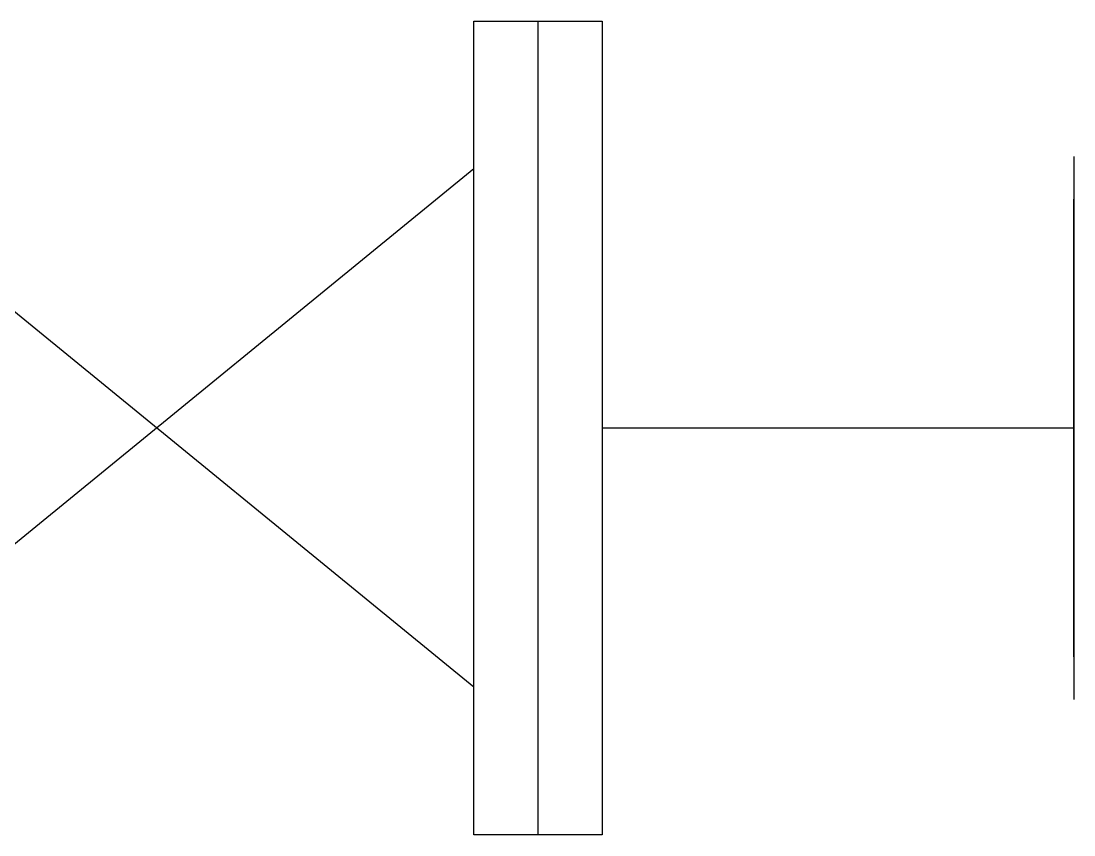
# Model space of a CAD drawing. Header units: inches. Extents: x 0 to 235202, y 0 to 184293.
# Drawn here: x 146203.8 to 146331.8, y 128981.5 to 129080.3 of the extents above; entities that cross this region are included whole.
import ezdxf
from ezdxf.enums import TextEntityAlignment as Align

# ---------------------------------------------------------------- set-up
doc = ezdxf.new("R2010")
doc.units = ezdxf.units.IN
doc.header["$MEASUREMENT"] = 0
for name, color, linetype in [('GRID_TXT45', 4, 'Continuous'), ('M-X-BKGD', 8, 'Continuous'), ('steel elbow 45deg', 3, 'Continuous'), ('WINDOW ELEV', 3, 'Continuous')]:
    doc.layers.add(name, color=color, linetype=linetype)
doc.styles.add('SIMPLEX', font='simplex.shx')

# ---------------------------------------------------------------- blocks, each defined once
blk = doc.blocks.new('FLOOR PLAN REV 2')
at = {"layer": 'steel elbow 45deg', "color": 8}
for p, q in [((71784.37, 228907.14), (71799.95, 228907.14)), ((71784.37, 228808.26), (71784.37, 228907.14)), ((71792.16, 228808.26), (71792.16, 228907.14)), ((71799.95, 228907.14), (71799.95, 228808.26)), ((71857.28, 228890.7), (71857.28, 228824.7)), ((71784.37, 228889.2), (71707.24, 228826.2)), ((71784.37, 228826.2), (71707.24, 228889.2)), ((71857.28, 228829.89), (71857.28, 228885.51)), ((71799.95, 228857.7), (71857.28, 228857.7)), ((71799.95, 228808.26), (71784.37, 228808.26))]:
    blk.add_line(p, q, dxfattribs=at)
at = {"layer": 'GRID_TXT45', "color": 8, "style": 'SIMPLEX'}
for p in [(53803.11, 233267.55), (53803.09, 227018.46), (53803.09, 220767.99)]:
    blk.add_attdef('GRD_TXT', text='', height=450, rotation=180, dxfattribs=at).set_placement(p, align=Align.MIDDLE_CENTER)
blk = doc.blocks.new('PLAN REV 1')
at = {"layer": 'WINDOW ELEV', "color": 1}
blk.add_blockref('FLOOR PLAN REV 2', (115854.54, -22751.89), dxfattribs=at)

msp = doc.modelspace()

# ---------------------------------------------------------------- block references
at = {"layer": 'M-X-BKGD', "color": 8}
msp.add_blockref('PLAN REV 1', (-41380.03, -77074.9), dxfattribs=at)

doc.saveas('drawing.dxf')
